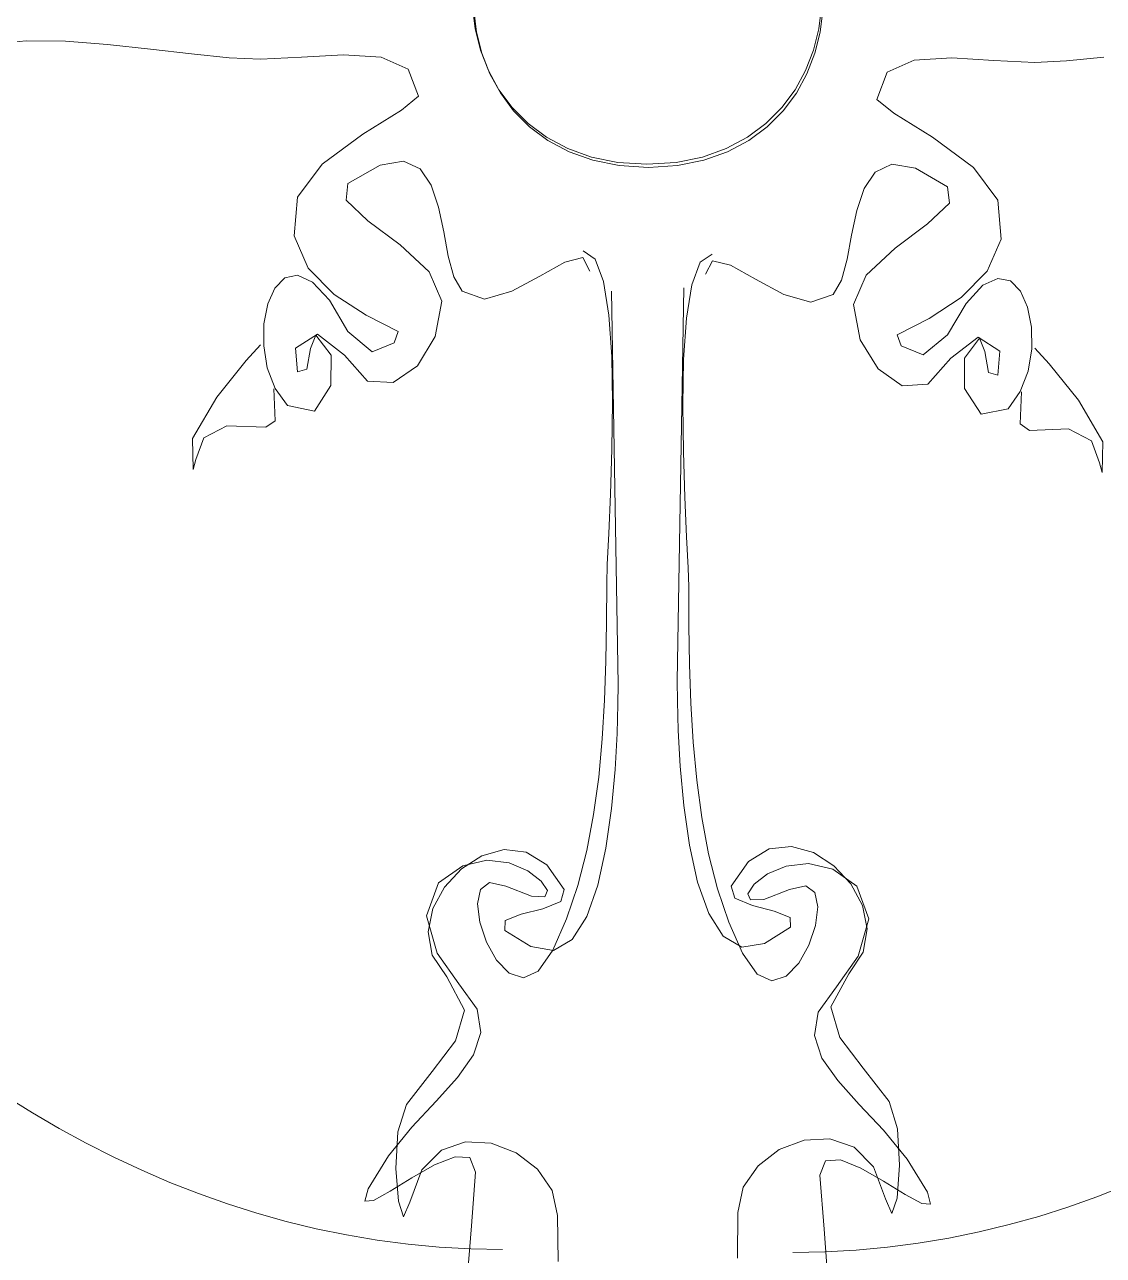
# Model space of a CAD drawing. Header units: centimetres. Extents: x -377343 to 693706, y 194584 to 813780.
# Drawn here: x 181922.4 to 181948.42, y 498799.63 to 498829.31 of the extents above; entities that cross this region are included whole.
import ezdxf

# ---------------------------------------------------------------- set-up
doc = ezdxf.new("R2010")
doc.units = ezdxf.units.CM
doc.layers.add('PIPA', color=11, linetype='Continuous')
doc.layers.add('TEXT', color=7, linetype='Continuous')

msp = doc.modelspace()

# ---------------------------------------------------------------- linework, layer by layer
at = {"layer": 'PIPA', "lineweight": 35, "extrusion": (0, 0.816497, 0.57735), "elevation": 193451.324}
msp.add_lwpolyline([(-421704.212, -325591.681), (-159560.265, -63447.734), (377343.333, -600351.331), (-158232.47, -1135927.133), (-693706.405, -600453.199), (-454216.825, -360963.619)], dxfattribs=at)
at = {"layer": 'TEXT', "color": 2, "linetype": 'Continuous', "lineweight": 13}
for p, q in [((181933.266, 498829.208), (181933.202, 498829.732)), ((181933.266, 498829.208), (181933.202, 498829.732)), ((181933.299, 498829.132), (181933.235, 498829.656)), ((181933.299, 498829.132), (181933.235, 498829.656)), ((181941.618, 498829.731), (181941.555, 498829.207)), ((181941.618, 498829.731), (181941.555, 498829.207)), ((181941.651, 498829.655), (181941.588, 498829.131)), ((181941.651, 498829.655), (181941.588, 498829.131)), ((181933.394, 498828.696), (181933.266, 498829.208)), ((181933.394, 498828.696), (181933.266, 498829.208)), ((181933.426, 498828.62), (181933.299, 498829.132)), ((181933.426, 498828.62), (181933.299, 498829.132)), ((181941.555, 498829.207), (181941.427, 498828.695)), ((181941.555, 498829.207), (181941.427, 498828.695)), ((181941.588, 498829.131), (181941.46, 498828.619)), ((181941.588, 498829.131), (181941.46, 498828.619)), ((181921.604, 498828.841), (181922.432, 498828.921)), ((181921.604, 498828.841), (181922.432, 498828.921)), ((181922.432, 498828.921), (181923.38, 498828.908)), ((181922.432, 498828.921), (181923.38, 498828.908)), ((181923.38, 498828.908), (181924.398, 498828.831)), ((181923.38, 498828.908), (181924.398, 498828.831)), ((181924.398, 498828.831), (181925.43, 498828.72)), ((181924.398, 498828.831), (181925.43, 498828.72)), ((181925.43, 498828.72), (181926.425, 498828.605)), ((181925.43, 498828.72), (181926.425, 498828.605)), ((181926.425, 498828.605), (181927.328, 498828.513)), ((181926.425, 498828.605), (181927.328, 498828.513)), ((181927.328, 498828.513), (181928.087, 498828.477)), ((181927.328, 498828.513), (181928.087, 498828.477)), ((181928.087, 498828.477), (181929.074, 498828.524)), ((181928.087, 498828.477), (181929.074, 498828.524)), ((181929.074, 498828.524), (181930.093, 498828.583)), ((181929.074, 498828.524), (181930.093, 498828.583)), ((181930.093, 498828.583), (181931, 498828.529)), ((181930.093, 498828.583), (181931, 498828.529)), ((181931, 498828.529), (181931.649, 498828.238)), ((181931, 498828.529), (181931.649, 498828.238)), ((181933.585, 498828.204), (181933.394, 498828.696)), ((181933.585, 498828.204), (181933.394, 498828.696)), ((181933.618, 498828.127), (181933.426, 498828.62)), ((181933.618, 498828.127), (181933.426, 498828.62)), ((181941.427, 498828.695), (181941.236, 498828.203)), ((181941.427, 498828.695), (181941.236, 498828.203)), ((181941.46, 498828.619), (181941.269, 498828.126)), ((181941.46, 498828.619), (181941.269, 498828.126)), ((181943.854, 498828.453), (181943.205, 498828.162)), ((181943.854, 498828.453), (181943.205, 498828.162)), ((181944.76, 498828.507), (181943.854, 498828.453)), ((181944.76, 498828.507), (181943.854, 498828.453)), ((181945.779, 498828.448), (181944.76, 498828.507)), ((181945.779, 498828.448), (181944.76, 498828.507)), ((181946.767, 498828.4), (181945.779, 498828.448)), ((181946.767, 498828.4), (181945.779, 498828.448)), ((181947.526, 498828.437), (181946.767, 498828.4)), ((181947.526, 498828.437), (181946.767, 498828.4)), ((181948.429, 498828.528), (181947.526, 498828.437)), ((181948.429, 498828.528), (181947.526, 498828.437)), ((181931.649, 498828.238), (181931.897, 498827.585)), ((181931.649, 498828.238), (181931.897, 498827.585)), ((181933.84, 498827.739), (181933.585, 498828.204)), ((181933.84, 498827.739), (181933.585, 498828.204)), ((181933.873, 498827.663), (181933.618, 498828.127)), ((181933.873, 498827.663), (181933.618, 498828.127)), ((181941.236, 498828.203), (181940.981, 498827.739)), ((181941.236, 498828.203), (181940.981, 498827.739)), ((181941.269, 498828.126), (181941.014, 498827.662)), ((181941.269, 498828.126), (181941.014, 498827.662)), ((181943.205, 498828.162), (181942.957, 498827.508)), ((181943.205, 498828.162), (181942.957, 498827.508)), ((181931.897, 498827.585), (181931.487, 498827.25)), ((181931.897, 498827.585), (181931.487, 498827.25)), ((181934.158, 498827.311), (181933.84, 498827.739)), ((181934.158, 498827.311), (181933.84, 498827.739)), ((181934.191, 498827.235), (181933.873, 498827.663)), ((181934.191, 498827.235), (181933.873, 498827.663)), ((181940.981, 498827.739), (181940.662, 498827.31)), ((181940.981, 498827.739), (181940.662, 498827.31)), ((181941.014, 498827.662), (181940.695, 498827.234)), ((181941.014, 498827.662), (181940.695, 498827.234)), ((181931.487, 498827.25), (181930.559, 498826.673)), ((181931.487, 498827.25), (181930.559, 498826.673)), ((181934.541, 498826.926), (181934.158, 498827.311)), ((181934.541, 498826.926), (181934.158, 498827.311)), ((181934.574, 498826.85), (181934.191, 498827.235)), ((181934.574, 498826.85), (181934.191, 498827.235)), ((181940.662, 498827.31), (181940.279, 498826.926)), ((181940.662, 498827.31), (181940.279, 498826.926)), ((181940.695, 498827.234), (181940.312, 498826.85)), ((181940.695, 498827.234), (181940.312, 498826.85)), ((181942.957, 498827.508), (181943.367, 498827.174)), ((181942.957, 498827.508), (181943.367, 498827.174)), ((181934.987, 498826.594), (181934.541, 498826.926)), ((181934.987, 498826.594), (181934.541, 498826.926)), ((181943.367, 498827.174), (181944.294, 498826.596)), ((181943.367, 498827.174), (181944.294, 498826.596)), ((181930.559, 498826.673), (181929.571, 498825.943)), ((181930.559, 498826.673), (181929.571, 498825.943)), ((181935.02, 498826.518), (181934.574, 498826.85)), ((181935.02, 498826.518), (181934.574, 498826.85)), ((181940.279, 498826.926), (181939.833, 498826.593)), ((181940.279, 498826.926), (181939.833, 498826.593)), ((181940.312, 498826.85), (181939.866, 498826.517)), ((181940.312, 498826.85), (181939.866, 498826.517)), ((181935.497, 498826.321), (181934.987, 498826.594)), ((181935.497, 498826.321), (181934.987, 498826.594)), ((181935.53, 498826.245), (181935.02, 498826.518)), ((181935.53, 498826.245), (181935.02, 498826.518)), ((181939.833, 498826.593), (181939.323, 498826.321)), ((181939.833, 498826.593), (181939.323, 498826.321)), ((181939.866, 498826.517), (181939.356, 498826.244)), ((181939.866, 498826.517), (181939.356, 498826.244)), ((181944.294, 498826.596), (181945.282, 498825.867)), ((181944.294, 498826.596), (181945.282, 498825.867)), ((181936.071, 498826.116), (181935.497, 498826.321)), ((181936.071, 498826.116), (181935.497, 498826.321)), ((181936.104, 498826.04), (181935.53, 498826.245)), ((181936.104, 498826.04), (181935.53, 498826.245)), ((181936.708, 498825.987), (181936.071, 498826.116)), ((181936.708, 498825.987), (181936.071, 498826.116)), ((181936.741, 498825.911), (181936.104, 498826.04)), ((181936.741, 498825.911), (181936.104, 498826.04)), ((181938.749, 498826.116), (181938.112, 498825.987)), ((181938.749, 498826.116), (181938.112, 498825.987)), ((181938.782, 498826.04), (181938.145, 498825.911)), ((181938.782, 498826.04), (181938.145, 498825.911)), ((181939.323, 498826.321), (181938.749, 498826.116)), ((181939.323, 498826.321), (181938.749, 498826.116)), ((181939.356, 498826.244), (181938.782, 498826.04)), ((181939.356, 498826.244), (181938.782, 498826.04)), ((181929.571, 498825.943), (181928.978, 498825.152)), ((181929.571, 498825.943), (181928.978, 498825.152)), ((181930.195, 498825.477), (181930.97, 498825.924)), ((181930.195, 498825.477), (181930.97, 498825.924)), ((181930.97, 498825.924), (181931.537, 498826.018)), ((181930.97, 498825.924), (181931.537, 498826.018)), ((181931.537, 498826.018), (181931.936, 498825.831)), ((181931.537, 498826.018), (181931.936, 498825.831)), ((181931.936, 498825.831), (181932.205, 498825.436)), ((181931.936, 498825.831), (181932.205, 498825.436)), ((181937.41, 498825.942), (181936.708, 498825.987)), ((181937.41, 498825.942), (181936.708, 498825.987)), ((181937.443, 498825.865), (181936.741, 498825.911)), ((181937.443, 498825.865), (181936.741, 498825.911)), ((181938.112, 498825.987), (181937.41, 498825.942)), ((181938.112, 498825.987), (181937.41, 498825.942)), ((181937.41, 498825.942), (181937.41, 498825.942)), ((181937.41, 498825.942), (181937.41, 498825.942)), ((181938.145, 498825.911), (181937.443, 498825.865)), ((181938.145, 498825.911), (181937.443, 498825.865)), ((181937.443, 498825.865), (181937.443, 498825.865)), ((181937.443, 498825.865), (181937.443, 498825.865)), ((181942.918, 498825.755), (181942.649, 498825.36)), ((181942.918, 498825.755), (181942.649, 498825.36)), ((181943.316, 498825.942), (181942.918, 498825.755)), ((181943.316, 498825.942), (181942.918, 498825.755)), ((181943.884, 498825.848), (181943.316, 498825.942)), ((181943.884, 498825.848), (181943.316, 498825.942)), ((181944.659, 498825.4), (181943.884, 498825.848)), ((181944.659, 498825.4), (181943.884, 498825.848)), ((181945.282, 498825.867), (181945.875, 498825.076)), ((181945.282, 498825.867), (181945.875, 498825.076)), ((181930.151, 498825.08), (181930.195, 498825.477)), ((181930.151, 498825.08), (181930.195, 498825.477)), ((181928.978, 498825.152), (181928.897, 498824.216)), ((181928.978, 498825.152), (181928.897, 498824.216)), ((181932.205, 498825.436), (181932.382, 498824.905)), ((181932.205, 498825.436), (181932.382, 498824.905)), ((181942.649, 498825.36), (181942.472, 498824.829)), ((181942.649, 498825.36), (181942.472, 498824.829)), ((181944.703, 498825.004), (181944.659, 498825.4)), ((181944.703, 498825.004), (181944.659, 498825.4)), ((181930.678, 498824.583), (181930.151, 498825.08)), ((181930.678, 498824.583), (181930.151, 498825.08)), ((181932.382, 498824.905), (181932.507, 498824.312)), ((181932.382, 498824.905), (181932.507, 498824.312)), ((181944.175, 498824.507), (181944.703, 498825.004)), ((181944.175, 498824.507), (181944.703, 498825.004)), ((181945.875, 498825.076), (181945.957, 498824.14)), ((181945.875, 498825.076), (181945.957, 498824.14)), ((181931.456, 498824), (181930.678, 498824.583)), ((181931.456, 498824), (181930.678, 498824.583)), ((181942.472, 498824.829), (181942.347, 498824.235)), ((181942.472, 498824.829), (181942.347, 498824.235)), ((181932.507, 498824.312), (181932.617, 498823.728)), ((181932.507, 498824.312), (181932.617, 498823.728)), ((181943.398, 498823.924), (181944.175, 498824.507)), ((181943.398, 498823.924), (181944.175, 498824.507)), ((181928.897, 498824.216), (181929.239, 498823.439)), ((181928.897, 498824.216), (181929.239, 498823.439)), ((181932.159, 498823.347), (181931.456, 498824)), ((181932.159, 498823.347), (181931.456, 498824)), ((181942.347, 498824.235), (181942.236, 498823.652)), ((181942.347, 498824.235), (181942.236, 498823.652)), ((181945.957, 498824.14), (181945.615, 498823.362)), ((181945.957, 498824.14), (181945.615, 498823.362)), ((181932.617, 498823.728), (181932.753, 498823.228)), ((181932.617, 498823.728), (181932.753, 498823.228)), ((181935.432, 498823.585), (181935.866, 498823.693)), ((181935.432, 498823.585), (181935.866, 498823.693)), ((181935.866, 498823.693), (181936.032, 498823.369)), ((181935.866, 498823.693), (181936.032, 498823.369)), ((181936.162, 498823.657), (181935.87, 498823.855)), ((181936.162, 498823.657), (181935.87, 498823.855)), ((181938.692, 498823.58), (181938.984, 498823.779)), ((181938.692, 498823.58), (181938.984, 498823.779)), ((181942.695, 498823.27), (181943.398, 498823.924)), ((181942.695, 498823.27), (181943.398, 498823.924)), ((181929.239, 498823.439), (181929.866, 498822.806)), ((181929.239, 498823.439), (181929.866, 498822.806)), ((181934.826, 498823.247), (181935.432, 498823.585)), ((181934.826, 498823.247), (181935.432, 498823.585)), ((181936.365, 498823.114), (181936.162, 498823.657)), ((181936.365, 498823.114), (181936.162, 498823.657)), ((181938.489, 498823.038), (181938.692, 498823.58)), ((181938.489, 498823.038), (181938.692, 498823.58)), ((181938.988, 498823.617), (181938.822, 498823.292)), ((181938.988, 498823.617), (181938.822, 498823.292)), ((181939.422, 498823.509), (181938.988, 498823.617)), ((181939.422, 498823.509), (181938.988, 498823.617)), ((181940.028, 498823.171), (181939.422, 498823.509)), ((181940.028, 498823.171), (181939.422, 498823.509)), ((181942.236, 498823.652), (181942.101, 498823.151)), ((181942.236, 498823.652), (181942.101, 498823.151)), ((181928.676, 498823.205), (181928.435, 498822.959)), ((181928.676, 498823.205), (181928.435, 498822.959)), ((181928.981, 498823.268), (181928.676, 498823.205)), ((181928.981, 498823.268), (181928.676, 498823.205)), ((181929.34, 498823.103), (181928.981, 498823.268)), ((181929.34, 498823.103), (181928.981, 498823.268)), ((181929.748, 498822.665), (181929.34, 498823.103)), ((181929.748, 498822.665), (181929.34, 498823.103)), ((181932.465, 498822.639), (181932.159, 498823.347)), ((181932.465, 498822.639), (181932.159, 498823.347)), ((181932.753, 498823.228), (181932.951, 498822.882)), ((181932.753, 498823.228), (181932.951, 498822.882)), ((181934.146, 498822.882), (181934.826, 498823.247)), ((181934.146, 498822.882), (181934.826, 498823.247)), ((181936.493, 498822.305), (181936.365, 498823.114)), ((181936.493, 498822.305), (181936.365, 498823.114)), ((181940.707, 498822.806), (181940.028, 498823.171)), ((181940.707, 498822.806), (181940.028, 498823.171)), ((181942.101, 498823.151), (181941.903, 498822.806)), ((181942.101, 498823.151), (181941.903, 498822.806)), ((181942.389, 498822.563), (181942.695, 498823.27)), ((181942.389, 498822.563), (181942.695, 498823.27)), ((181945.615, 498823.362), (181944.988, 498822.729)), ((181945.615, 498823.362), (181944.988, 498822.729)), ((181945.513, 498823.026), (181945.873, 498823.192)), ((181945.513, 498823.026), (181945.873, 498823.192)), ((181945.873, 498823.192), (181946.177, 498823.129)), ((181945.873, 498823.192), (181946.177, 498823.129)), ((181946.177, 498823.129), (181946.419, 498822.883)), ((181946.177, 498823.129), (181946.419, 498822.883)), ((181928.435, 498822.959), (181928.264, 498822.574)), ((181928.435, 498822.959), (181928.264, 498822.574)), ((181929.866, 498822.806), (181930.636, 498822.301)), ((181929.866, 498822.806), (181930.636, 498822.301)), ((181932.951, 498822.882), (181933.489, 498822.693)), ((181932.951, 498822.882), (181933.489, 498822.693)), ((181933.489, 498822.693), (181934.146, 498822.882)), ((181933.489, 498822.693), (181934.146, 498822.882)), ((181936.552, 498822.887), (181936.714, 498813.401)), ((181936.552, 498822.887), (181936.714, 498813.401)), ((181938.302, 498822.963), (181938.14, 498813.477)), ((181938.302, 498822.963), (181938.14, 498813.477)), ((181938.361, 498822.229), (181938.489, 498823.038)), ((181938.361, 498822.229), (181938.489, 498823.038)), ((181941.365, 498822.617), (181940.707, 498822.806)), ((181941.365, 498822.617), (181940.707, 498822.806)), ((181941.903, 498822.806), (181941.365, 498822.617)), ((181941.903, 498822.806), (181941.365, 498822.617)), ((181945.106, 498822.588), (181945.513, 498823.026)), ((181945.106, 498822.588), (181945.513, 498823.026)), ((181946.419, 498822.883), (181946.59, 498822.498)), ((181946.419, 498822.883), (181946.59, 498822.498)), ((181928.264, 498822.574), (181928.171, 498822.094)), ((181928.264, 498822.574), (181928.171, 498822.094)), ((181930.195, 498821.909), (181929.748, 498822.665)), ((181930.195, 498821.909), (181929.748, 498822.665)), ((181932.298, 498821.788), (181932.465, 498822.639)), ((181932.298, 498821.788), (181932.465, 498822.639)), ((181942.556, 498821.712), (181942.389, 498822.563)), ((181942.556, 498821.712), (181942.389, 498822.563)), ((181944.988, 498822.729), (181944.217, 498822.225)), ((181944.988, 498822.729), (181944.217, 498822.225)), ((181944.659, 498821.833), (181945.106, 498822.588)), ((181944.659, 498821.833), (181945.106, 498822.588)), ((181946.59, 498822.498), (181946.683, 498822.018)), ((181946.59, 498822.498), (181946.683, 498822.018)), ((181930.636, 498822.301), (181931.411, 498821.909)), ((181930.636, 498822.301), (181931.411, 498821.909)), ((181936.56, 498821.31), (181936.493, 498822.305)), ((181936.56, 498821.31), (181936.493, 498822.305)), ((181938.294, 498821.234), (181938.361, 498822.229)), ((181938.294, 498821.234), (181938.361, 498822.229)), ((181944.217, 498822.225), (181943.443, 498821.833)), ((181944.217, 498822.225), (181943.443, 498821.833)), ((181928.171, 498822.094), (181928.164, 498821.565)), ((181928.171, 498822.094), (181928.164, 498821.565)), ((181930.78, 498821.423), (181930.195, 498821.909)), ((181930.78, 498821.423), (181930.195, 498821.909)), ((181931.411, 498821.909), (181931.312, 498821.639)), ((181931.411, 498821.909), (181931.312, 498821.639)), ((181946.683, 498822.018), (181946.69, 498821.489)), ((181946.683, 498822.018), (181946.69, 498821.489)), ((181928.087, 498821.585), (181927.742, 498821.208)), ((181928.087, 498821.585), (181927.742, 498821.208)), ((181928.93, 498821.51), (181929.459, 498821.849)), ((181928.93, 498821.51), (181929.459, 498821.849)), ((181929.423, 498821.826), (181929.293, 498821.504)), ((181929.423, 498821.826), (181929.293, 498821.504)), ((181929.789, 498821.342), (181929.423, 498821.826)), ((181929.789, 498821.342), (181929.423, 498821.826)), ((181929.459, 498821.849), (181930.114, 498821.342)), ((181929.459, 498821.849), (181930.114, 498821.342)), ((181931.312, 498821.639), (181930.78, 498821.423)), ((181931.312, 498821.639), (181930.78, 498821.423)), ((181931.871, 498821.085), (181932.298, 498821.788)), ((181931.871, 498821.085), (181932.298, 498821.788)), ((181942.983, 498821.009), (181942.556, 498821.712)), ((181942.983, 498821.009), (181942.556, 498821.712)), ((181943.443, 498821.833), (181943.542, 498821.563)), ((181943.443, 498821.833), (181943.542, 498821.563)), ((181944.074, 498821.347), (181944.659, 498821.833)), ((181944.074, 498821.347), (181944.659, 498821.833)), ((181945.395, 498821.773), (181944.74, 498821.266)), ((181945.395, 498821.773), (181944.74, 498821.266)), ((181945.065, 498821.266), (181945.431, 498821.749)), ((181945.065, 498821.266), (181945.431, 498821.749)), ((181945.923, 498821.434), (181945.395, 498821.773)), ((181945.923, 498821.434), (181945.395, 498821.773)), ((181945.431, 498821.749), (181945.561, 498821.428)), ((181945.431, 498821.749), (181945.561, 498821.428)), ((181928.164, 498821.565), (181928.251, 498821.031)), ((181928.164, 498821.565), (181928.251, 498821.031)), ((181928.978, 498820.936), (181928.93, 498821.51)), ((181928.978, 498820.936), (181928.93, 498821.51)), ((181929.293, 498821.504), (181929.208, 498821)), ((181929.293, 498821.504), (181929.208, 498821)), ((181929.786, 498820.612), (181929.789, 498821.342)), ((181929.786, 498820.612), (181929.789, 498821.342)), ((181930.114, 498821.342), (181930.669, 498820.714)), ((181930.114, 498821.342), (181930.669, 498820.714)), ((181936.579, 498820.207), (181936.56, 498821.31)), ((181936.579, 498820.207), (181936.56, 498821.31)), ((181943.542, 498821.563), (181944.074, 498821.347)), ((181943.542, 498821.563), (181944.074, 498821.347)), ((181945.561, 498821.428), (181945.646, 498820.923)), ((181945.561, 498821.428), (181945.646, 498820.923)), ((181945.875, 498820.86), (181945.923, 498821.434)), ((181945.875, 498820.86), (181945.923, 498821.434)), ((181946.69, 498821.489), (181946.603, 498820.955)), ((181946.69, 498821.489), (181946.603, 498820.955)), ((181946.767, 498821.509), (181947.112, 498821.131)), ((181946.767, 498821.509), (181947.112, 498821.131)), ((181927.742, 498821.208), (181927.033, 498820.328)), ((181927.742, 498821.208), (181927.033, 498820.328)), ((181928.251, 498821.031), (181928.438, 498820.536)), ((181928.251, 498821.031), (181928.438, 498820.536)), ((181929.208, 498821), (181928.978, 498820.936)), ((181929.208, 498821), (181928.978, 498820.936)), ((181931.291, 498820.678), (181931.871, 498821.085)), ((181931.291, 498820.678), (181931.871, 498821.085)), ((181938.274, 498820.13), (181938.294, 498821.234)), ((181938.274, 498820.13), (181938.294, 498821.234)), ((181943.562, 498820.601), (181942.983, 498821.009)), ((181943.562, 498820.601), (181942.983, 498821.009)), ((181944.74, 498821.266), (181944.184, 498820.638)), ((181944.74, 498821.266), (181944.184, 498820.638)), ((181945.068, 498820.536), (181945.065, 498821.266)), ((181945.068, 498820.536), (181945.065, 498821.266)), ((181947.112, 498821.131), (181947.821, 498820.252)), ((181947.112, 498821.131), (181947.821, 498820.252)), ((181930.669, 498820.714), (181931.291, 498820.678)), ((181930.669, 498820.714), (181931.291, 498820.678)), ((181945.646, 498820.923), (181945.875, 498820.86)), ((181945.646, 498820.923), (181945.875, 498820.86)), ((181946.603, 498820.955), (181946.415, 498820.46)), ((181946.603, 498820.955), (181946.415, 498820.46)), ((181928.441, 498819.759), (181928.411, 498820.531)), ((181928.441, 498819.759), (181928.411, 498820.531)), ((181928.438, 498820.536), (181928.735, 498820.126)), ((181928.438, 498820.536), (181928.735, 498820.126)), ((181929.387, 498819.991), (181929.786, 498820.612)), ((181929.387, 498819.991), (181929.786, 498820.612)), ((181944.184, 498820.638), (181943.562, 498820.601)), ((181944.184, 498820.638), (181943.562, 498820.601)), ((181945.467, 498819.914), (181945.068, 498820.536)), ((181945.467, 498819.914), (181945.068, 498820.536)), ((181946.415, 498820.46), (181946.119, 498820.049)), ((181946.415, 498820.46), (181946.119, 498820.049)), ((181946.413, 498819.683), (181946.443, 498820.455)), ((181946.413, 498819.683), (181946.443, 498820.455)), ((181927.033, 498820.328), (181926.445, 498819.328)), ((181927.033, 498820.328), (181926.445, 498819.328)), ((181928.735, 498820.126), (181929.387, 498819.991)), ((181928.735, 498820.126), (181929.387, 498819.991)), ((181936.565, 498819.074), (181936.579, 498820.207)), ((181936.565, 498819.074), (181936.579, 498820.207)), ((181938.289, 498818.998), (181938.274, 498820.13)), ((181938.289, 498818.998), (181938.274, 498820.13)), ((181947.821, 498820.252), (181948.409, 498819.251)), ((181947.821, 498820.252), (181948.409, 498819.251)), ((181946.119, 498820.049), (181945.467, 498819.914)), ((181946.119, 498820.049), (181945.467, 498819.914)), ((181926.723, 498819.348), (181927.276, 498819.639)), ((181926.723, 498819.348), (181927.276, 498819.639)), ((181927.276, 498819.639), (181928.219, 498819.6)), ((181927.276, 498819.639), (181928.219, 498819.6)), ((181928.219, 498819.6), (181928.441, 498819.759)), ((181928.219, 498819.6), (181928.441, 498819.759)), ((181946.635, 498819.524), (181946.413, 498819.683)), ((181946.635, 498819.524), (181946.413, 498819.683)), ((181947.578, 498819.563), (181946.635, 498819.524)), ((181947.578, 498819.563), (181946.635, 498819.524)), ((181948.13, 498819.272), (181947.578, 498819.563)), ((181948.13, 498819.272), (181947.578, 498819.563)), ((181926.445, 498819.328), (181926.465, 498818.585)), ((181926.445, 498819.328), (181926.465, 498818.585)), ((181926.531, 498818.823), (181926.723, 498819.348)), ((181926.531, 498818.823), (181926.723, 498819.348)), ((181948.323, 498818.746), (181948.13, 498819.272)), ((181948.323, 498818.746), (181948.13, 498819.272)), ((181948.409, 498819.251), (181948.389, 498818.509)), ((181948.409, 498819.251), (181948.389, 498818.509)), ((181936.529, 498817.991), (181936.565, 498819.074)), ((181936.529, 498817.991), (181936.565, 498819.074)), ((181938.324, 498817.915), (181938.289, 498818.998)), ((181938.324, 498817.915), (181938.289, 498818.998)), ((181926.465, 498818.585), (181926.531, 498818.823)), ((181926.465, 498818.585), (181926.531, 498818.823)), ((181948.389, 498818.509), (181948.323, 498818.746)), ((181948.389, 498818.509), (181948.323, 498818.746)), ((181936.487, 498817.037), (181936.529, 498817.991)), ((181936.487, 498817.037), (181936.529, 498817.991)), ((181938.366, 498816.961), (181938.324, 498817.915)), ((181938.366, 498816.961), (181938.324, 498817.915)), ((181936.452, 498816.29), (181936.487, 498817.037)), ((181936.452, 498816.29), (181936.487, 498817.037)), ((181938.402, 498816.213), (181938.366, 498816.961)), ((181938.402, 498816.213), (181938.366, 498816.961)), ((181936.438, 498815.829), (181936.452, 498816.29)), ((181936.438, 498815.829), (181936.452, 498816.29)), ((181938.416, 498815.752), (181938.402, 498816.213)), ((181938.416, 498815.752), (181938.402, 498816.213)), ((181936.434, 498814.898), (181936.438, 498815.829)), ((181936.434, 498814.898), (181936.438, 498815.829)), ((181938.42, 498814.822), (181938.416, 498815.752)), ((181938.42, 498814.822), (181938.416, 498815.752)), ((181936.419, 498813.96), (181936.434, 498814.898)), ((181936.419, 498813.96), (181936.434, 498814.898)), ((181938.434, 498813.884), (181938.42, 498814.822)), ((181938.434, 498813.884), (181938.42, 498814.822)), ((181936.387, 498813.021), (181936.419, 498813.96)), ((181936.387, 498813.021), (181936.419, 498813.96)), ((181938.467, 498812.945), (181938.434, 498813.884)), ((181938.467, 498812.945), (181938.434, 498813.884)), ((181936.714, 498813.401), (181936.709, 498812.922)), ((181936.714, 498813.401), (181936.709, 498812.922)), ((181938.14, 498813.477), (181938.144, 498812.998)), ((181938.14, 498813.477), (181938.144, 498812.998)), ((181936.331, 498812.087), (181936.387, 498813.021)), ((181936.331, 498812.087), (181936.387, 498813.021)), ((181938.144, 498812.998), (181938.165, 498812.291)), ((181938.144, 498812.998), (181938.165, 498812.291)), ((181936.709, 498812.922), (181936.689, 498812.214)), ((181936.709, 498812.922), (181936.689, 498812.214)), ((181938.523, 498812.011), (181938.467, 498812.945)), ((181938.523, 498812.011), (181938.467, 498812.945)), ((181936.245, 498811.167), (181936.331, 498812.087)), ((181936.245, 498811.167), (181936.331, 498812.087)), ((181936.689, 498812.214), (181936.641, 498811.351)), ((181936.689, 498812.214), (181936.641, 498811.351)), ((181938.165, 498812.291), (181938.212, 498811.427)), ((181938.165, 498812.291), (181938.212, 498811.427)), ((181938.609, 498811.09), (181938.523, 498812.011)), ((181938.609, 498811.09), (181938.523, 498812.011)), ((181936.641, 498811.351), (181936.555, 498810.405)), ((181936.641, 498811.351), (181936.555, 498810.405)), ((181938.212, 498811.427), (181938.298, 498810.481)), ((181938.212, 498811.427), (181938.298, 498810.481)), ((181936.122, 498810.266), (181936.245, 498811.167)), ((181936.122, 498810.266), (181936.245, 498811.167)), ((181938.731, 498810.189), (181938.609, 498811.09)), ((181938.731, 498810.189), (181938.609, 498811.09)), ((181936.555, 498810.405), (181936.42, 498809.449)), ((181936.555, 498810.405), (181936.42, 498809.449)), ((181938.298, 498810.481), (181938.434, 498809.525)), ((181938.298, 498810.481), (181938.434, 498809.525)), ((181935.957, 498809.391), (181936.122, 498810.266)), ((181935.957, 498809.391), (181936.122, 498810.266)), ((181938.897, 498809.314), (181938.731, 498810.189)), ((181938.897, 498809.314), (181938.731, 498810.189)), ((181933.961, 498809.415), (181933.425, 498809.266)), ((181933.961, 498809.415), (181933.425, 498809.266)), ((181934.499, 498809.357), (181933.961, 498809.415)), ((181934.499, 498809.357), (181933.961, 498809.415)), ((181936.42, 498809.449), (181936.223, 498808.556)), ((181936.42, 498809.449), (181936.223, 498808.556)), ((181938.434, 498809.525), (181938.63, 498808.632)), ((181938.434, 498809.525), (181938.63, 498808.632)), ((181939.856, 498809.127), (181940.355, 498809.433)), ((181939.856, 498809.127), (181940.355, 498809.433)), ((181940.355, 498809.433), (181940.893, 498809.491)), ((181940.355, 498809.433), (181940.893, 498809.491)), ((181940.893, 498809.491), (181941.429, 498809.343)), ((181940.893, 498809.491), (181941.429, 498809.343)), ((181933.425, 498809.266), (181932.933, 498808.952)), ((181933.425, 498809.266), (181932.933, 498808.952)), ((181932.965, 498809.021), (181933.546, 498809.158)), ((181932.965, 498809.021), (181933.546, 498809.158)), ((181933.546, 498809.158), (181934.083, 498809.096)), ((181933.546, 498809.158), (181934.083, 498809.096)), ((181934.998, 498809.051), (181934.499, 498809.357)), ((181934.998, 498809.051), (181934.499, 498809.357)), ((181935.742, 498808.549), (181935.957, 498809.391)), ((181935.742, 498808.549), (181935.957, 498809.391)), ((181939.112, 498808.472), (181938.897, 498809.314)), ((181939.112, 498808.472), (181938.897, 498809.314)), ((181939.437, 498808.532), (181939.856, 498809.127)), ((181939.437, 498808.532), (181939.856, 498809.127)), ((181941.429, 498809.343), (181941.92, 498809.028)), ((181941.429, 498809.343), (181941.92, 498809.028)), ((181932.384, 498808.613), (181932.965, 498809.021)), ((181932.384, 498808.613), (181932.965, 498809.021)), ((181932.933, 498808.952), (181932.527, 498808.514)), ((181932.933, 498808.952), (181932.527, 498808.514)), ((181934.083, 498809.096), (181934.535, 498808.906)), ((181934.083, 498809.096), (181934.535, 498808.906)), ((181934.535, 498808.906), (181934.857, 498808.659)), ((181934.535, 498808.906), (181934.857, 498808.659)), ((181935.416, 498808.455), (181934.998, 498809.051)), ((181935.416, 498808.455), (181934.998, 498809.051)), ((181940.319, 498808.83), (181939.997, 498808.583)), ((181940.319, 498808.83), (181939.997, 498808.583)), ((181940.771, 498809.02), (181940.319, 498808.83)), ((181940.771, 498809.02), (181940.319, 498808.83)), ((181941.308, 498809.082), (181940.771, 498809.02)), ((181941.308, 498809.082), (181940.771, 498809.02)), ((181941.889, 498808.945), (181941.308, 498809.082)), ((181941.889, 498808.945), (181941.308, 498809.082)), ((181942.47, 498808.537), (181941.889, 498808.945)), ((181942.47, 498808.537), (181941.889, 498808.945)), ((181941.92, 498809.028), (181942.327, 498808.59)), ((181941.92, 498809.028), (181942.327, 498808.59)), ((181932.095, 498807.82), (181932.384, 498808.613)), ((181932.095, 498807.82), (181932.384, 498808.613)), ((181933.612, 498808.622), (181933.392, 498808.457)), ((181933.612, 498808.622), (181933.392, 498808.457)), ((181934.005, 498808.532), (181933.612, 498808.622)), ((181934.005, 498808.532), (181933.612, 498808.622)), ((181934.625, 498808.292), (181934.005, 498808.532)), ((181934.625, 498808.292), (181934.005, 498808.532)), ((181934.857, 498808.659), (181935.008, 498808.427)), ((181934.857, 498808.659), (181935.008, 498808.427)), ((181935.472, 498807.747), (181935.742, 498808.549)), ((181935.472, 498807.747), (181935.742, 498808.549)), ((181936.223, 498808.556), (181935.955, 498807.8)), ((181936.223, 498808.556), (181935.955, 498807.8)), ((181938.63, 498808.632), (181938.899, 498807.876)), ((181938.63, 498808.632), (181938.899, 498807.876)), ((181939.526, 498808.244), (181939.437, 498808.532)), ((181939.526, 498808.244), (181939.437, 498808.532)), ((181939.997, 498808.583), (181939.846, 498808.35)), ((181939.997, 498808.583), (181939.846, 498808.35)), ((181940.849, 498808.455), (181941.241, 498808.546)), ((181940.849, 498808.455), (181941.241, 498808.546)), ((181941.241, 498808.546), (181941.462, 498808.381)), ((181941.241, 498808.546), (181941.462, 498808.381)), ((181942.327, 498808.59), (181942.607, 498808.069)), ((181942.327, 498808.59), (181942.607, 498808.069)), ((181942.758, 498807.744), (181942.47, 498808.537)), ((181942.758, 498807.744), (181942.47, 498808.537)), ((181932.527, 498808.514), (181932.247, 498807.993)), ((181932.527, 498808.514), (181932.247, 498807.993)), ((181933.392, 498808.457), (181933.321, 498808.112)), ((181933.392, 498808.457), (181933.321, 498808.112)), ((181934.945, 498808.28), (181934.625, 498808.292)), ((181934.945, 498808.28), (181934.625, 498808.292)), ((181935.008, 498808.427), (181934.945, 498808.28)), ((181935.008, 498808.427), (181934.945, 498808.28)), ((181935.328, 498808.168), (181935.416, 498808.455)), ((181935.328, 498808.168), (181935.416, 498808.455)), ((181939.382, 498807.67), (181939.112, 498808.472)), ((181939.382, 498807.67), (181939.112, 498808.472)), ((181939.954, 498808.066), (181939.526, 498808.244)), ((181939.954, 498808.066), (181939.526, 498808.244)), ((181939.846, 498808.35), (181939.909, 498808.204)), ((181939.846, 498808.35), (181939.909, 498808.204)), ((181940.229, 498808.215), (181940.849, 498808.455)), ((181940.229, 498808.215), (181940.849, 498808.455)), ((181941.462, 498808.381), (181941.533, 498808.036)), ((181941.462, 498808.381), (181941.533, 498808.036)), ((181932.247, 498807.993), (181932.134, 498807.431)), ((181932.247, 498807.993), (181932.134, 498807.431)), ((181933.321, 498808.112), (181933.377, 498807.663)), ((181933.321, 498808.112), (181933.377, 498807.663)), ((181934.373, 498807.858), (181934.9, 498807.99)), ((181934.373, 498807.858), (181934.9, 498807.99)), ((181934.9, 498807.99), (181935.328, 498808.168)), ((181934.9, 498807.99), (181935.328, 498808.168)), ((181939.909, 498808.204), (181940.229, 498808.215)), ((181939.909, 498808.204), (181940.229, 498808.215)), ((181940.481, 498807.934), (181939.954, 498808.066)), ((181940.481, 498807.934), (181939.954, 498808.066)), ((181940.867, 498807.781), (181940.481, 498807.934)), ((181940.867, 498807.781), (181940.481, 498807.934)), ((181941.533, 498808.036), (181941.476, 498807.586)), ((181941.533, 498808.036), (181941.476, 498807.586)), ((181942.607, 498808.069), (181942.719, 498807.507)), ((181942.607, 498808.069), (181942.719, 498807.507)), ((181932.348, 498806.919), (181932.095, 498807.82)), ((181932.348, 498806.919), (181932.095, 498807.82)), ((181933.377, 498807.663), (181933.539, 498807.184)), ((181933.377, 498807.663), (181933.539, 498807.184)), ((181933.984, 498807.466), (181933.987, 498807.705)), ((181933.984, 498807.466), (181933.987, 498807.705)), ((181933.987, 498807.705), (181934.373, 498807.858)), ((181933.987, 498807.705), (181934.373, 498807.858)), ((181935.14, 498806.991), (181935.472, 498807.747)), ((181935.14, 498806.991), (181935.472, 498807.747)), ((181935.955, 498807.8), (181935.603, 498807.252)), ((181935.955, 498807.8), (181935.603, 498807.252)), ((181938.899, 498807.876), (181939.251, 498807.329)), ((181938.899, 498807.876), (181939.251, 498807.329)), ((181939.713, 498806.915), (181939.382, 498807.67)), ((181939.713, 498806.915), (181939.382, 498807.67)), ((181940.869, 498807.543), (181940.867, 498807.781)), ((181940.869, 498807.543), (181940.867, 498807.781)), ((181942.506, 498806.843), (181942.758, 498807.744)), ((181942.506, 498806.843), (181942.758, 498807.744)), ((181932.134, 498807.431), (181932.231, 498806.868)), ((181932.134, 498807.431), (181932.231, 498806.868)), ((181934.606, 498807.077), (181933.984, 498807.466)), ((181934.606, 498807.077), (181933.984, 498807.466)), ((181940.248, 498807.153), (181940.869, 498807.543)), ((181940.248, 498807.153), (181940.869, 498807.543)), ((181941.476, 498807.586), (181941.315, 498807.108)), ((181941.476, 498807.586), (181941.315, 498807.108)), ((181942.719, 498807.507), (181942.622, 498806.945)), ((181942.719, 498807.507), (181942.622, 498806.945)), ((181933.539, 498807.184), (181933.783, 498806.751)), ((181933.539, 498807.184), (181933.783, 498806.751)), ((181935.157, 498806.987), (181934.606, 498807.077)), ((181935.157, 498806.987), (181934.606, 498807.077)), ((181935.603, 498807.252), (181935.157, 498806.987)), ((181935.603, 498807.252), (181935.157, 498806.987)), ((181939.251, 498807.329), (181939.697, 498807.064)), ((181939.251, 498807.329), (181939.697, 498807.064)), ((181939.697, 498807.064), (181940.248, 498807.153)), ((181939.697, 498807.064), (181940.248, 498807.153)), ((181941.315, 498807.108), (181941.07, 498806.675)), ((181941.315, 498807.108), (181941.07, 498806.675)), ((181932.231, 498806.868), (181932.579, 498806.347)), ((181932.231, 498806.868), (181932.579, 498806.347)), ((181932.87, 498806.181), (181932.348, 498806.919)), ((181932.87, 498806.181), (181932.348, 498806.919)), ((181933.783, 498806.751), (181934.088, 498806.44)), ((181933.783, 498806.751), (181934.088, 498806.44)), ((181934.789, 498806.485), (181935.14, 498806.991)), ((181934.789, 498806.485), (181935.14, 498806.991)), ((181940.065, 498806.409), (181939.713, 498806.915)), ((181940.065, 498806.409), (181939.713, 498806.915)), ((181941.984, 498806.104), (181942.506, 498806.843)), ((181941.984, 498806.104), (181942.506, 498806.843)), ((181942.622, 498806.945), (181942.275, 498806.424)), ((181942.622, 498806.945), (181942.275, 498806.424)), ((181934.431, 498806.327), (181934.789, 498806.485)), ((181934.431, 498806.327), (181934.789, 498806.485)), ((181941.07, 498806.675), (181940.766, 498806.364)), ((181941.07, 498806.675), (181940.766, 498806.364)), ((181932.579, 498806.347), (181933.008, 498805.547)), ((181932.579, 498806.347), (181933.008, 498805.547)), ((181933.311, 498805.572), (181932.87, 498806.181)), ((181933.311, 498805.572), (181932.87, 498806.181)), ((181934.088, 498806.44), (181934.431, 498806.327)), ((181934.088, 498806.44), (181934.431, 498806.327)), ((181940.423, 498806.25), (181940.065, 498806.409)), ((181940.423, 498806.25), (181940.065, 498806.409)), ((181940.766, 498806.364), (181940.423, 498806.25)), ((181940.766, 498806.364), (181940.423, 498806.25)), ((181942.275, 498806.424), (181941.846, 498805.623)), ((181942.275, 498806.424), (181941.846, 498805.623)), ((181941.542, 498805.496), (181941.984, 498806.104)), ((181941.542, 498805.496), (181941.984, 498806.104)), ((181933.406, 498805.009), (181933.311, 498805.572)), ((181933.406, 498805.009), (181933.311, 498805.572)), ((181941.846, 498805.623), (181942.062, 498804.883)), ((181941.846, 498805.623), (181942.062, 498804.883)), ((181933.008, 498805.547), (181932.792, 498804.807)), ((181933.008, 498805.547), (181932.792, 498804.807)), ((181941.448, 498804.932), (181941.542, 498805.496)), ((181941.448, 498804.932), (181941.542, 498805.496)), ((181933.225, 498804.466), (181933.406, 498805.009)), ((181933.225, 498804.466), (181933.406, 498805.009)), ((181932.792, 498804.807), (181932.225, 498804.067)), ((181932.792, 498804.807), (181932.225, 498804.067)), ((181941.629, 498804.39), (181941.448, 498804.932)), ((181941.629, 498804.39), (181941.448, 498804.932)), ((181942.062, 498804.883), (181942.628, 498804.144)), ((181942.062, 498804.883), (181942.628, 498804.144)), ((181932.84, 498803.921), (181933.225, 498804.466)), ((181932.84, 498803.921), (181933.225, 498804.466)), ((181942.014, 498803.844), (181941.629, 498804.39)), ((181942.014, 498803.844), (181941.629, 498804.39)), ((181942.628, 498804.144), (181943.248, 498803.343)), ((181942.628, 498804.144), (181943.248, 498803.343)), ((181932.225, 498804.067), (181931.606, 498803.267)), ((181932.225, 498804.067), (181931.606, 498803.267)), ((181932.321, 498803.348), (181932.84, 498803.921)), ((181932.321, 498803.348), (181932.84, 498803.921)), ((181942.532, 498803.272), (181942.014, 498803.844)), ((181942.532, 498803.272), (181942.014, 498803.844)), ((181921.954, 498803.463), (181922.588, 498803.067)), ((181921.954, 498803.463), (181922.588, 498803.067)), ((181931.606, 498803.267), (181931.404, 498802.61)), ((181931.606, 498803.267), (181931.404, 498802.61)), ((181931.741, 498802.726), (181932.321, 498803.348)), ((181931.741, 498802.726), (181932.321, 498803.348)), ((181943.112, 498802.65), (181942.532, 498803.272)), ((181943.112, 498802.65), (181942.532, 498803.272)), ((181943.248, 498803.343), (181943.45, 498802.686)), ((181943.248, 498803.343), (181943.45, 498802.686)), ((181922.588, 498803.067), (181923.232, 498802.69)), ((181922.588, 498803.067), (181923.232, 498802.69)), ((181923.232, 498802.69), (181923.886, 498802.333)), ((181923.232, 498802.69), (181923.886, 498802.333)), ((181931.171, 498802.029), (181931.741, 498802.726)), ((181931.171, 498802.029), (181931.741, 498802.726)), ((181931.404, 498802.61), (181931.354, 498801.727)), ((181931.404, 498802.61), (181931.354, 498801.727)), ((181943.683, 498801.953), (181943.112, 498802.65)), ((181943.683, 498801.953), (181943.112, 498802.65)), ((181943.45, 498802.686), (181943.5, 498801.803)), ((181943.45, 498802.686), (181943.5, 498801.803)), ((181923.886, 498802.333), (181924.549, 498801.997)), ((181923.886, 498802.333), (181924.549, 498801.997)), ((181932.45, 498802.164), (181933.029, 498802.366)), ((181932.45, 498802.164), (181933.029, 498802.366)), ((181933.029, 498802.366), (181933.653, 498802.334)), ((181933.029, 498802.366), (181933.653, 498802.334)), ((181933.653, 498802.334), (181934.254, 498802.105)), ((181933.653, 498802.334), (181934.254, 498802.105)), ((181941.201, 498802.411), (181940.6, 498802.181)), ((181941.201, 498802.411), (181940.6, 498802.181)), ((181941.824, 498802.443), (181941.201, 498802.411)), ((181941.824, 498802.443), (181941.201, 498802.411)), ((181942.404, 498802.241), (181941.824, 498802.443)), ((181942.404, 498802.241), (181941.824, 498802.443)), ((181924.549, 498801.997), (181925.221, 498801.682)), ((181924.549, 498801.997), (181925.221, 498801.682)), ((181930.681, 498801.235), (181931.171, 498802.029)), ((181930.681, 498801.235), (181931.171, 498802.029)), ((181931.98, 498801.693), (181932.45, 498802.164)), ((181931.98, 498801.693), (181932.45, 498802.164)), ((181932.779, 498802.01), (181932.284, 498801.811)), ((181932.779, 498802.01), (181932.284, 498801.811)), ((181933.137, 498801.989), (181932.779, 498802.01)), ((181933.137, 498801.989), (181932.779, 498802.01)), ((181934.254, 498802.105), (181934.765, 498801.713)), ((181934.254, 498802.105), (181934.765, 498801.713)), ((181940.6, 498802.181), (181940.088, 498801.79)), ((181940.6, 498802.181), (181940.088, 498801.79)), ((181942.874, 498801.769), (181942.404, 498802.241)), ((181942.874, 498801.769), (181942.404, 498802.241)), ((181931.354, 498801.727), (181931.413, 498800.937)), ((181931.354, 498801.727), (181931.413, 498800.937)), ((181932.284, 498801.811), (181931.735, 498801.498)), ((181932.284, 498801.811), (181931.735, 498801.498)), ((181933.276, 498801.64), (181933.137, 498801.989)), ((181933.276, 498801.64), (181933.137, 498801.989)), ((181934.765, 498801.713), (181935.121, 498801.197)), ((181934.765, 498801.713), (181935.121, 498801.197)), ((181940.088, 498801.79), (181939.733, 498801.273)), ((181940.088, 498801.79), (181939.733, 498801.273)), ((181941.578, 498801.564), (181941.716, 498801.912)), ((181941.578, 498801.564), (181941.716, 498801.912)), ((181941.716, 498801.912), (181942.075, 498801.934)), ((181941.716, 498801.912), (181942.075, 498801.934)), ((181942.075, 498801.934), (181942.57, 498801.735)), ((181942.075, 498801.934), (181942.57, 498801.735)), ((181942.57, 498801.735), (181943.119, 498801.422)), ((181942.57, 498801.735), (181943.119, 498801.422)), ((181943.167, 498800.992), (181942.874, 498801.769)), ((181943.167, 498800.992), (181942.874, 498801.769)), ((181943.5, 498801.803), (181943.441, 498801.014)), ((181943.5, 498801.803), (181943.441, 498801.014)), ((181944.173, 498801.159), (181943.683, 498801.953)), ((181944.173, 498801.159), (181943.683, 498801.953)), ((181925.221, 498801.682), (181925.901, 498801.389)), ((181925.221, 498801.682), (181925.901, 498801.389)), ((181931.735, 498801.498), (181931.217, 498801.178)), ((181931.735, 498801.498), (181931.217, 498801.178)), ((181931.687, 498800.915), (181931.98, 498801.693)), ((181931.687, 498800.915), (181931.98, 498801.693)), ((181933.173, 498800.34), (181933.276, 498801.64)), ((181933.173, 498800.34), (181933.276, 498801.64)), ((181941.68, 498800.264), (181941.578, 498801.564)), ((181941.68, 498800.264), (181941.578, 498801.564)), ((181943.119, 498801.422), (181943.637, 498801.102)), ((181943.119, 498801.422), (181943.637, 498801.102)), ((181925.901, 498801.389), (181926.591, 498801.119)), ((181925.901, 498801.389), (181926.591, 498801.119)), ((181926.591, 498801.119), (181927.289, 498800.871)), ((181926.591, 498801.119), (181927.289, 498800.871)), ((181930.606, 498800.94), (181930.681, 498801.235)), ((181930.606, 498800.94), (181930.681, 498801.235)), ((181931.217, 498801.178), (181930.813, 498800.956)), ((181931.217, 498801.178), (181930.813, 498800.956)), ((181935.121, 498801.197), (181935.254, 498800.591)), ((181935.121, 498801.197), (181935.254, 498800.591)), ((181939.733, 498801.273), (181939.599, 498800.667)), ((181939.733, 498801.273), (181939.599, 498800.667)), ((181944.247, 498800.863), (181944.173, 498801.159)), ((181944.247, 498800.863), (181944.173, 498801.159)), ((181948.952, 498801.313), (181948.263, 498801.042)), ((181948.952, 498801.313), (181948.263, 498801.042)), ((181927.289, 498800.871), (181927.996, 498800.648)), ((181927.289, 498800.871), (181927.996, 498800.648)), ((181930.813, 498800.956), (181930.606, 498800.94)), ((181930.813, 498800.956), (181930.606, 498800.94)), ((181931.413, 498800.937), (181931.538, 498800.561)), ((181931.413, 498800.937), (181931.538, 498800.561)), ((181931.538, 498800.561), (181931.687, 498800.915)), ((181931.538, 498800.561), (181931.687, 498800.915)), ((181943.315, 498800.637), (181943.167, 498800.992)), ((181943.315, 498800.637), (181943.167, 498800.992)), ((181943.441, 498801.014), (181943.315, 498800.637)), ((181943.441, 498801.014), (181943.315, 498800.637)), ((181943.637, 498801.102), (181944.041, 498800.88)), ((181943.637, 498801.102), (181944.041, 498800.88)), ((181944.041, 498800.88), (181944.247, 498800.863)), ((181944.041, 498800.88), (181944.247, 498800.863)), ((181948.263, 498801.042), (181947.565, 498800.795)), ((181948.263, 498801.042), (181947.565, 498800.795)), ((181927.996, 498800.648), (181928.71, 498800.448)), ((181927.996, 498800.648), (181928.71, 498800.448)), ((181935.254, 498800.591), (181935.264, 498799.486)), ((181935.254, 498800.591), (181935.264, 498799.486)), ((181939.599, 498800.667), (181939.59, 498799.562)), ((181939.599, 498800.667), (181939.59, 498799.562)), ((181946.858, 498800.571), (181946.144, 498800.372)), ((181946.858, 498800.571), (181946.144, 498800.372)), ((181947.565, 498800.795), (181946.858, 498800.571)), ((181947.565, 498800.795), (181946.858, 498800.571)), ((181928.71, 498800.448), (181929.433, 498800.273)), ((181928.71, 498800.448), (181929.433, 498800.273)), ((181929.433, 498800.273), (181930.163, 498800.123)), ((181929.433, 498800.273), (181930.163, 498800.123)), ((181933.107, 498799.454), (181933.173, 498800.34)), ((181933.107, 498799.454), (181933.173, 498800.34)), ((181941.746, 498799.378), (181941.68, 498800.264)), ((181941.746, 498799.378), (181941.68, 498800.264)), ((181946.144, 498800.372), (181945.421, 498800.197)), ((181946.144, 498800.372), (181945.421, 498800.197)), ((181930.163, 498800.123), (181930.901, 498800)), ((181930.163, 498800.123), (181930.901, 498800)), ((181930.901, 498800), (181931.646, 498799.902)), ((181930.901, 498800), (181931.646, 498799.902)), ((181943.953, 498799.923), (181943.208, 498799.826)), ((181943.953, 498799.923), (181943.208, 498799.826)), ((181944.691, 498800.047), (181943.953, 498799.923)), ((181944.691, 498800.047), (181943.953, 498799.923)), ((181945.421, 498800.197), (181944.691, 498800.047)), ((181945.421, 498800.197), (181944.691, 498800.047)), ((181931.646, 498799.902), (181932.399, 498799.832)), ((181931.646, 498799.902), (181932.399, 498799.832)), ((181932.399, 498799.832), (181933.158, 498799.79)), ((181932.399, 498799.832), (181933.158, 498799.79)), ((181933.158, 498799.79), (181933.924, 498799.776)), ((181933.158, 498799.79), (181933.924, 498799.776)), ((181941.696, 498799.713), (181940.93, 498799.699)), ((181941.696, 498799.713), (181940.93, 498799.699)), ((181942.455, 498799.756), (181941.696, 498799.713)), ((181942.455, 498799.756), (181941.696, 498799.713)), ((181943.208, 498799.826), (181942.455, 498799.756)), ((181943.208, 498799.826), (181942.455, 498799.756))]:
    msp.add_line(p, q, dxfattribs=at)

doc.saveas('drawing.dxf')
